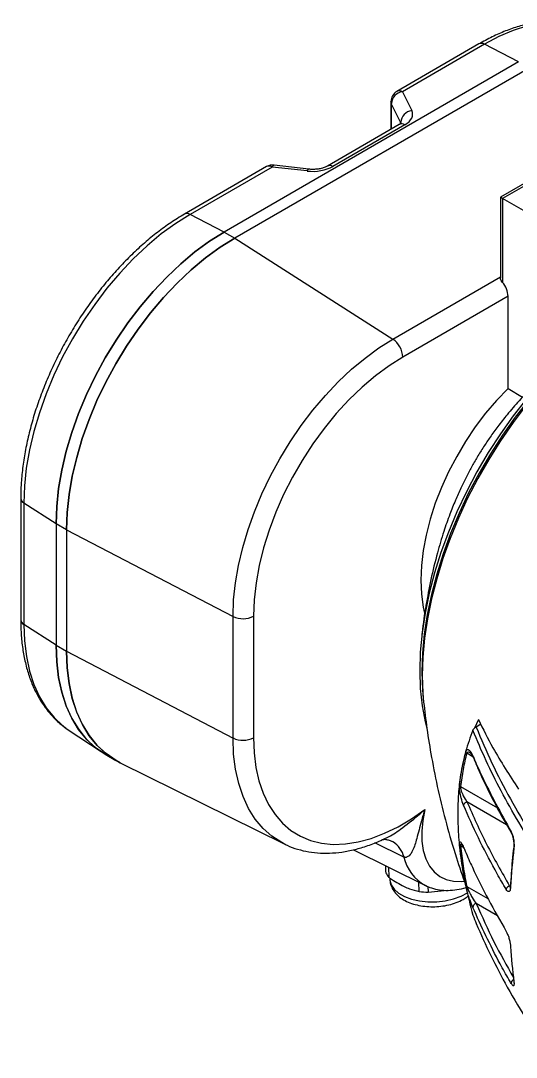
# Model space of a CAD drawing. Extents: x 6 to 132, y 2 to 97.
# Drawn here: x 5.61 to 10.72, y 79.14 to 89.81 of the extents above; entities that cross this region are included whole.
import ezdxf

# ---------------------------------------------------------------- set-up
doc = ezdxf.new("R2010")
doc.units = 0
doc.header["$MEASUREMENT"] = 0
doc.layers.add('OBJECT', color=7, linetype='CONTINUOUS')

msp = doc.modelspace()

# ---------------------------------------------------------------- linework, layer by layer
at = {"layer": 'OBJECT'}
for p, q in [((10.333, 89.567), (9.488, 89.079)), ((10.39, 89.563), (9.545, 89.075)), ((10.741, 89.382), (10.39, 89.563)), ((10.741, 89.382), (7.71, 87.632)), ((10.849, 89.319), (7.818, 87.57)), ((9.545, 89.075), (9.641, 88.882)), ((9.427, 88.973), (9.427, 88.688)), ((9.527, 88.761), (9.431, 88.955)), ((9.431, 88.955), (9.431, 88.691)), ((9.513, 88.738), (8.772, 88.31)), ((9.57, 88.734), (8.829, 88.307)), ((9.527, 88.748), (9.527, 88.761)), ((11.354, 88.451), (10.555, 87.99)), ((11.39, 88.447), (10.576, 87.977)), ((8.147, 88.305), (7.302, 87.817)), ((8.204, 88.301), (7.359, 87.813)), ((8.563, 88.26), (8.204, 88.301)), ((8.581, 88.279), (8.223, 88.32)), ((10.555, 87.99), (10.555, 87.157)), ((10.576, 87.977), (10.576, 87.113)), ((11.715, 87.32), (10.576, 87.977)), ((7.71, 87.632), (7.359, 87.813)), ((7.71, 87.632), (7.818, 87.57)), ((7.818, 87.57), (9.448, 86.53)), ((9.448, 86.53), (10.555, 87.17)), ((10.633, 86.971), (9.55, 86.346)), ((10.633, 86.022), (10.633, 86.971)), ((10.633, 86.022), (10.782, 85.935)), ((5.614, 84.893), (5.614, 83.643)), ((5.978, 84.632), (5.645, 84.845)), ((5.645, 84.845), (5.645, 83.595)), ((5.978, 84.632), (5.978, 83.382)), ((6.086, 84.57), (5.978, 84.632)), ((6.086, 84.57), (6.086, 83.32)), ((6.086, 84.57), (7.801, 83.678)), ((5.978, 83.382), (5.645, 83.595)), ((7.801, 82.428), (7.801, 83.678)), ((8.012, 83.682), (8.012, 82.432)), ((5.978, 83.382), (6.086, 83.32)), ((6.086, 83.32), (7.801, 82.428)), ((6.08, 82.53), (6.103, 82.513)), ((10.328, 82.617), (10.288, 82.529)), ((10.353, 82.569), (10.304, 82.541)), ((6.103, 82.513), (6.441, 82.288)), ((6.485, 82.261), (6.594, 82.198)), ((10.269, 82.236), (10.208, 82.271)), ((10.272, 82.23), (10.272, 82.23)), ((6.64, 82.174), (8.327, 81.339)), ((10.144, 81.928), (10.523, 81.709)), ((10.618, 81.535), (10.21, 81.77)), ((9.561, 81.203), (9.262, 81.35)), ((9.432, 81.368), (9.449, 81.359)), ((8.327, 81.339), (8.32, 81.343)), ((9.04, 81.279), (9.782, 80.912)), ((10.174, 81.301), (10.144, 81.318)), ((9.376, 81.043), (9.373, 81.114)), ((9.401, 81.101), (9.405, 80.995)), ((9.718, 80.85), (9.713, 80.946)), ((9.808, 80.902), (9.81, 80.842)), ((9.81, 80.842), (10.011, 80.862)), ((10.208, 80.901), (10.425, 80.776)), ((10.649, 80.905), (10.658, 80.91)), ((10.524, 80.599), (10.306, 80.725))]:
    msp.add_line(p, q, dxfattribs=at)
at = {"layer": 'OBJECT', "flags": 128}
for points in [[(11.551, 89.71), (11.491, 89.736), (11.373, 89.773), (11.247, 89.793), (11.114, 89.796), (10.976, 89.782), (10.833, 89.752), (10.687, 89.705), (10.539, 89.642), (10.39, 89.563)], [(9.431, 88.955), (9.428, 88.964), (9.427, 88.973)], [(8.223, 88.32), (8.222, 88.32), (8.216, 88.318), (8.21, 88.312), (8.204, 88.301)], [(8.581, 88.279), (8.581, 88.279), (8.575, 88.277), (8.569, 88.27), (8.563, 88.26)], [(7.359, 87.813), (7.21, 87.72), (7.061, 87.612), (6.915, 87.49), (6.773, 87.356), (6.635, 87.21), (6.502, 87.054), (6.376, 86.888), (6.257, 86.715), (6.147, 86.534), (6.046, 86.349), (5.955, 86.159), (5.875, 85.967), (5.806, 85.774), (5.749, 85.582), (5.704, 85.391), (5.671, 85.204), (5.652, 85.022), (5.645, 84.845)], [(7.71, 87.632), (7.559, 87.537), (7.409, 87.428), (7.262, 87.305), (7.118, 87.169), (6.978, 87.022), (6.844, 86.864), (6.716, 86.697), (6.597, 86.521), (6.485, 86.339), (6.383, 86.152), (6.291, 85.96), (6.21, 85.766), (6.14, 85.571), (6.082, 85.377), (6.037, 85.184), (6.004, 84.995), (5.985, 84.81), (5.978, 84.632)], [(5.978, 84.632), (5.985, 84.81), (6.004, 84.995), (6.037, 85.184), (6.082, 85.377), (6.14, 85.571), (6.21, 85.766), (6.291, 85.96), (6.383, 86.152), (6.485, 86.339), (6.597, 86.521), (6.716, 86.697), (6.844, 86.864), (6.978, 87.022), (7.118, 87.169), (7.262, 87.305), (7.409, 87.428), (7.559, 87.537), (7.71, 87.632)], [(7.818, 87.57), (7.667, 87.475), (7.517, 87.366), (7.37, 87.243), (7.226, 87.107), (7.086, 86.96), (6.952, 86.802), (6.825, 86.634), (6.705, 86.459), (6.593, 86.277), (6.491, 86.089), (6.399, 85.898), (6.318, 85.704), (6.248, 85.509), (6.191, 85.314), (6.145, 85.121), (6.112, 84.932), (6.093, 84.748), (6.086, 84.57)], [(6.086, 84.57), (6.093, 84.748), (6.112, 84.932), (6.145, 85.121), (6.191, 85.314), (6.248, 85.509), (6.318, 85.704), (6.399, 85.898), (6.491, 86.089), (6.593, 86.277), (6.705, 86.459), (6.825, 86.634), (6.952, 86.802), (7.086, 86.96), (7.226, 87.107), (7.37, 87.243), (7.517, 87.366), (7.667, 87.475), (7.818, 87.57)], [(11.575, 86.601), (11.417, 86.473), (11.262, 86.333), (11.11, 86.182), (10.963, 86.021), (10.821, 85.851), (10.686, 85.672), (10.557, 85.486), (10.435, 85.294), (10.322, 85.096), (10.217, 84.894), (10.122, 84.689), (10.037, 84.481), (9.962, 84.273), (9.898, 84.065), (9.845, 83.859), (9.804, 83.655), (9.774, 83.455), (9.756, 83.26), (9.75, 83.07), (9.756, 82.888), (9.764, 82.795)], [(7.801, 83.678), (7.807, 83.848), (7.826, 84.023), (7.857, 84.203), (7.9, 84.386), (7.955, 84.571), (8.022, 84.756), (8.099, 84.941), (8.186, 85.123), (8.283, 85.301), (8.389, 85.475), (8.503, 85.641), (8.624, 85.8), (8.752, 85.95), (8.884, 86.091), (9.021, 86.22), (9.162, 86.336), (9.304, 86.44), (9.448, 86.53)], [(11.433, 86.531), (11.275, 86.395), (11.121, 86.247), (10.97, 86.088), (10.825, 85.919), (10.686, 85.742), (10.554, 85.556), (10.429, 85.363), (10.312, 85.165), (10.205, 84.961), (10.107, 84.755), (10.019, 84.546), (9.942, 84.336), (9.876, 84.126), (9.821, 83.917), (9.779, 83.711), (9.748, 83.509), (9.729, 83.311), (9.723, 83.12), (9.729, 82.936), (9.748, 82.76), (9.779, 82.593), (9.795, 82.526)], [(11.455, 86.519), (11.297, 86.382), (11.143, 86.235), (10.992, 86.076), (10.847, 85.907), (10.708, 85.729), (10.575, 85.543), (10.451, 85.351), (10.334, 85.152), (10.227, 84.949), (10.129, 84.742), (10.041, 84.533), (9.964, 84.323), (9.898, 84.113), (9.843, 83.905), (9.8, 83.699), (9.77, 83.496), (9.751, 83.299), (9.745, 83.107), (9.751, 82.923), (9.764, 82.789)], [(9.55, 86.346), (9.408, 86.257), (9.267, 86.153), (9.129, 86.035), (8.994, 85.905), (8.864, 85.764), (8.74, 85.613), (8.623, 85.452), (8.514, 85.284), (8.413, 85.11), (8.322, 84.932), (8.242, 84.75), (8.173, 84.567), (8.116, 84.383), (8.07, 84.202), (8.038, 84.023), (8.018, 83.849), (8.012, 83.682)], [(10.633, 86.022), (10.515, 85.899), (10.402, 85.768), (10.295, 85.627), (10.196, 85.479), (10.104, 85.325), (10.021, 85.167), (9.947, 85.005), (9.884, 84.842), (9.831, 84.678), (9.79, 84.516), (9.76, 84.357), (9.742, 84.202), (9.736, 84.052), (9.742, 83.909), (9.76, 83.775), (9.773, 83.712)], [(5.645, 83.595), (5.652, 83.426), (5.672, 83.266), (5.704, 83.116), (5.749, 82.977), (5.807, 82.85), (5.876, 82.737), (5.957, 82.638), (6.048, 82.554), (6.08, 82.53)], [(5.978, 83.382), (5.985, 83.211), (6.004, 83.049), (6.037, 82.898), (6.083, 82.757), (6.141, 82.629), (6.211, 82.515), (6.293, 82.414), (6.385, 82.329), (6.485, 82.261)], [(6.485, 82.261), (6.484, 82.261), (6.382, 82.331), (6.291, 82.417), (6.21, 82.517), (6.14, 82.631), (6.082, 82.759), (6.037, 82.899), (6.004, 83.05), (5.985, 83.212), (5.978, 83.382)], [(6.086, 83.32), (6.093, 83.149), (6.112, 82.988), (6.145, 82.837), (6.19, 82.697), (6.248, 82.569), (6.318, 82.454), (6.399, 82.354), (6.491, 82.269), (6.593, 82.199), (6.64, 82.174)], [(6.64, 82.174), (6.596, 82.197), (6.493, 82.267), (6.401, 82.352), (6.319, 82.452), (6.249, 82.567), (6.191, 82.695), (6.145, 82.835), (6.113, 82.987), (6.093, 83.149), (6.086, 83.32)], [(8.32, 81.343), (8.302, 81.352), (8.201, 81.417), (8.111, 81.497), (8.03, 81.593), (7.961, 81.702), (7.904, 81.825), (7.859, 81.96), (7.827, 82.107), (7.807, 82.263), (7.801, 82.428)], [(8.012, 82.432), (8.018, 82.275), (8.037, 82.126), (8.068, 81.988), (8.111, 81.86), (8.166, 81.744), (8.233, 81.642), (8.31, 81.552), (8.397, 81.478), (8.494, 81.418), (8.6, 81.374), (8.713, 81.346), (8.833, 81.334), (8.959, 81.338), (9.089, 81.359), (9.224, 81.395), (9.361, 81.448), (9.5, 81.515), (9.639, 81.597), (9.777, 81.694)], [(9.777, 81.694), (9.755, 81.579), (9.744, 81.469), (9.746, 81.366), (9.76, 81.27), (9.786, 81.185), (9.823, 81.111), (9.871, 81.05), (9.929, 81.003), (9.996, 80.971), (10.07, 80.954), (10.151, 80.953), (10.179, 80.956)], [(10.177, 81.295), (10.176, 81.298), (10.175, 81.303)], [(9.416, 80.973), (9.416, 80.967), (9.429, 80.918), (9.46, 80.873), (9.506, 80.832), (9.567, 80.798), (9.639, 80.771), (9.721, 80.752), (9.808, 80.743), (9.898, 80.744), (9.987, 80.754), (10.072, 80.773), (10.149, 80.801), (10.215, 80.836)], [(10.691, 79.926), (10.692, 79.923), (10.693, 79.919)]]:
    msp.add_lwpolyline(points, dxfattribs=at)
at = {"layer": 'OBJECT'}
for centre, radius, start, end in [((10.358, 89.514), 0.0588, 57.4835, 115.2827), ((9.549, 88.973), 0.122, 119.9973, 180), ((9.563, 88.945), 0.132, 97.697, 175.7295), ((9.513, 89.026), 0.0588, 57.4835, 115.2827), ((9.659, 88.751), 0.132, 97.6973, 175.7292), ((9.538, 88.685), 0.0588, 57.483, 115.2832), ((8.208, 88.199), 0.122, 83.3654, 119.9973), ((8.172, 88.252), 0.0588, 57.4835, 115.2827), ((8.797, 88.257), 0.0588, 57.4843, 115.2668), ((7.327, 87.764), 0.0588, 57.4804, 115.3257), ((10.397, 86.96), 0.236, 2.6838, 40.5205), ((9.313, 86.335), 0.237, 2.7342, 55.5333), ((5.673, 84.898), 0.0588, 184.7344, 242.5234), ((5.673, 83.648), 0.0588, 184.7191, 242.5243), ((7.903, 83.892), 0.237, 244.4705, 297.2617), ((7.903, 82.642), 0.237, 244.4705, 297.2617), ((10.227, 82.294), 0.03, 196.3313, 229.8866), ((10.294, 82.24), 0.0242, 168.7669, 203.466), ((10.158, 81.95), 0.0256, 201.0717, 236.4645), ((10.214, 81.73), 0.0398, 95.3457, 171.4143), ((10.689, 81.457), 0.0239, 169.4173, 209.839), ((9.306, 81.137), 0.264, 14.481, 57.1567), ((10.15, 81.335), 0.0183, 208.9612, 250.001), ((17.125, 80.548), 6.475, 173.3521, 176.9216), ((10.702, 81.304), 0.0107, 175.1807, 216.6489), ((9.992, 81.3), 0.442, 192.6824, 241.5514), ((9.557, 81.119), 0.197, 202.8595, 219.3776), ((9.838, 81.713), 0.871, 262.0474, 268.161), ((10.21, 80.915), 0.0142, 214.4195, 260.7221), ((10.656, 80.864), 0.042, 99.3995, 172.1415), ((10.669, 80.902), 0.0121, 177.8997, 214.1048), ((10.308, 80.687), 0.0378, 93.8194, 183.0552), ((15.412, 80.548), 4.76, 183.1989, 187.581), ((10.704, 79.905), 0.0387, 110.7704, 182.8168)]:
    msp.add_arc(centre, radius, start, end, dxfattribs=at)
for centre, major_axis, ratio, start_param, end_param in [((9.375, 88.835), (0.275, 0.012), 0.546315, 5.474214, 6.521412), ((8.634, 88.407), (0.275, 0.012), 0.546315, 4.427017, 5.474214), ((10.628, 87.947), (0.0735, -0.0424), 0.00007, 2.356235, 3.141633)]:
    msp.add_ellipse(centre, major_axis=major_axis, ratio=ratio, start_param=start_param, end_param=end_param, dxfattribs=at)
for points, knots in [([(11.55, 89.71), (11.548, 89.711), (11.513, 89.731), (11.437, 89.758), (11.323, 89.789), (11.202, 89.804), (11.077, 89.806), (10.947, 89.794), (10.814, 89.768), (10.677, 89.728), (10.539, 89.673), (10.424, 89.618), (10.356, 89.579), (10.333, 89.567)], [0, 0, 0, 0, 0.004698, 0.107034, 0.2095, 0.312525, 0.416407, 0.521268, 0.627059, 0.733609, 0.840699, 0.948118, 1, 1, 1, 1]), ([(9.535, 88.755), (9.535, 88.755), (9.534, 88.753), (9.523, 88.744), (9.514, 88.739), (9.513, 88.738)], [0, 0, 0, 0, 0.433772, 0.901743, 1, 1, 1, 1]), ([(8.772, 88.31), (8.767, 88.308), (8.753, 88.3), (8.721, 88.288), (8.676, 88.279), (8.627, 88.275), (8.596, 88.277), (8.581, 88.279)], [0, 0, 0, 0, 0.115048, 0.330502, 0.554862, 0.786617, 1, 1, 1, 1]), ([(7.302, 87.817), (7.278, 87.802), (7.207, 87.761), (7.091, 87.682), (6.955, 87.577), (6.822, 87.462), (6.692, 87.336), (6.567, 87.202), (6.446, 87.058), (6.331, 86.907), (6.223, 86.75), (6.122, 86.587), (6.029, 86.419), (5.943, 86.247), (5.867, 86.073), (5.8, 85.898), (5.742, 85.722), (5.695, 85.546), (5.658, 85.372), (5.632, 85.201), (5.617, 85.041), (5.615, 84.94), (5.614, 84.893)], [0, 0, 0, 0, 0.027358, 0.079052, 0.130713, 0.182334, 0.23391, 0.285442, 0.336935, 0.388397, 0.439838, 0.491265, 0.54269, 0.59412, 0.645564, 0.697031, 0.748533, 0.800077, 0.851674, 0.903331, 0.955051, 1, 1, 1, 1]), ([(10.576, 87.113), (10.572, 87.12), (10.562, 87.132), (10.555, 87.147), (10.555, 87.155), (10.556, 87.157)], [0, 0, 0, 0, 0.40538, 0.811969, 1, 1, 1, 1]), ([(11.269, 86.4), (11.21, 86.349), (11.087, 86.244), (10.913, 86.076), (10.758, 85.912), (10.631, 85.764), (10.532, 85.639), (10.451, 85.528), (10.381, 85.423), (10.316, 85.319), (10.255, 85.214), (10.199, 85.107), (10.143, 84.992), (10.087, 84.866), (10.028, 84.718), (9.965, 84.538), (9.899, 84.315), (9.837, 84.062), (9.786, 83.788), (9.756, 83.595), (9.746, 83.49), (9.745, 83.479)], [0, 0, 0, 0, 0.071301, 0.148358, 0.221183, 0.277588, 0.322972, 0.360947, 0.394235, 0.427692, 0.459479, 0.491807, 0.526093, 0.564572, 0.609886, 0.665439, 0.735368, 0.822136, 0.905035, 0.989365, 1, 1, 1, 1]), ([(5.614, 83.643), (5.614, 83.615), (5.615, 83.533), (5.625, 83.403), (5.648, 83.255), (5.683, 83.116), (5.728, 82.986), (5.785, 82.866), (5.852, 82.757), (5.929, 82.661), (6.005, 82.585), (6.058, 82.548), (6.078, 82.533)], [0, 0, 0, 0, 0.058278, 0.168593, 0.27897, 0.389218, 0.499146, 0.608513, 0.717062, 0.82459, 0.93103, 1, 1, 1, 1]), ([(9.764, 82.798), (9.775, 82.707), (9.796, 82.518), (9.846, 82.214), (9.912, 81.886), (9.997, 81.542), (10.091, 81.218), (10.163, 81.01), (10.196, 80.917)], [0, 0, 0, 0, 0.145576, 0.303803, 0.483166, 0.665626, 0.85038, 1, 1, 1, 1]), ([(10.271, 82.507), (10.272, 82.509), (10.274, 82.514), (10.28, 82.521), (10.287, 82.529), (10.295, 82.536), (10.301, 82.539), (10.304, 82.541)], [0, 0, 0, 0, 0.194111, 0.388779, 0.574836, 0.768557, 1, 1, 1, 1]), ([(10.304, 82.541), (10.357, 82.417), (10.462, 82.169), (10.654, 81.801), (10.869, 81.436), (11.033, 81.197), (11.116, 81.077)], [0, 0, 0, 0, 0.249189, 0.498378, 0.749189, 1, 1, 1, 1]), ([(10.328, 82.617), (10.376, 82.52), (10.495, 82.279), (10.649, 82.044), (10.741, 81.903)], [0, 0, 0, 0, 0.401285, 1, 1, 1, 1]), ([(10.271, 82.507), (10.244, 82.435), (10.191, 82.291), (10.144, 82.069), (10.12, 81.854), (10.112, 81.651), (10.12, 81.437), (10.145, 81.191), (10.192, 80.914), (10.244, 80.709), (10.271, 80.606)], [0, 0, 0, 0, 0.1436668, 0.2888281, 0.3942722, 0.4997124, 0.6082131, 0.7167197, 0.8576202, 1, 1, 1, 1]), ([(11.082, 81.044), (11.073, 81.057), (11.027, 81.123), (10.909, 81.294), (10.741, 81.56), (10.562, 81.878), (10.403, 82.193), (10.315, 82.403), (10.271, 82.507)], [0, 0, 0, 0, 0.027601, 0.138011, 0.358994, 0.579976, 0.789989, 1, 1, 1, 1]), ([(10.199, 82.286), (10.2, 82.291), (10.205, 82.303), (10.217, 82.312), (10.237, 82.304), (10.256, 82.276), (10.268, 82.249), (10.27, 82.245)], [0, 0, 0, 0, 0.094525, 0.230291, 0.472453, 0.904115, 1, 1, 1, 1]), ([(10.134, 81.94), (10.136, 81.959), (10.147, 82.052), (10.168, 82.168), (10.192, 82.261), (10.199, 82.286)], [0, 0, 0, 0, 0.15396, 0.770384, 1, 1, 1, 1]), ([(10.208, 82.271), (10.194, 82.217), (10.167, 82.107), (10.152, 81.988), (10.144, 81.928)], [0, 0, 0, 0, 0.4987093, 1, 1, 1, 1]), ([(10.246, 82.273), (10.239, 82.277), (10.229, 82.283), (10.216, 82.281), (10.21, 82.276), (10.208, 82.272), (10.208, 82.271)], [0, 0, 0, 0, 0.48386, 0.801297, 0.966817, 1, 1, 1, 1]), ([(10.246, 82.274), (10.246, 82.274), (10.245, 82.275), (10.252, 82.268), (10.261, 82.254), (10.268, 82.237), (10.272, 82.23)], [0, 0, 0, 0, 0.0896912, 0.3395399, 0.6989274, 1, 1, 1, 1]), ([(10.27, 82.245), (10.276, 82.231), (10.306, 82.162), (10.424, 81.899), (10.56, 81.653), (10.666, 81.462)], [0, 0, 0, 0, 0.052041, 0.26021, 1, 1, 1, 1]), ([(10.274, 82.231), (10.289, 82.194), (10.343, 82.063), (10.452, 81.84), (10.568, 81.617), (10.645, 81.489), (10.666, 81.452)], [0, 0, 0, 0, 0.138467, 0.497391, 0.857327, 1, 1, 1, 1]), ([(10.175, 81.736), (10.166, 81.759), (10.154, 81.791), (10.142, 81.845), (10.136, 81.877), (10.133, 81.907), (10.133, 81.928), (10.134, 81.937), (10.134, 81.94)], [0, 0, 0, 0, 0.4431603, 0.5994501, 0.7566449, 0.8549278, 0.9542616, 1, 1, 1, 1]), ([(10.144, 81.928), (10.144, 81.926), (10.143, 81.921), (10.144, 81.913), (10.146, 81.901), (10.15, 81.883), (10.16, 81.858), (10.18, 81.815), (10.197, 81.789), (10.21, 81.77)], [0, 0, 0, 0, 0.035894, 0.089379, 0.116812, 0.204786, 0.359116, 0.521452, 1, 1, 1, 1]), ([(9.358, 81.391), (9.366, 81.395), (9.429, 81.42), (9.544, 81.503), (9.672, 81.601), (9.753, 81.672), (9.777, 81.694), (9.777, 81.694)], [0, 0, 0, 0, 0.0496137, 0.3660869, 0.8136353, 0.9982904, 1, 1, 1, 1]), ([(9.777, 81.694), (9.777, 81.694), (9.764, 81.654), (9.733, 81.551), (9.697, 81.406), (9.661, 81.285), (9.623, 81.221), (9.595, 81.202), (9.576, 81.199), (9.567, 81.202), (9.561, 81.203)], [0, 0, 0, 0, 0.001443, 0.197322, 0.507616, 0.74351, 0.872744, 0.941337, 0.967413, 1, 1, 1, 1]), ([(10.615, 80.869), (10.607, 80.883), (10.567, 80.95), (10.467, 81.126), (10.323, 81.401), (10.224, 81.624), (10.175, 81.736)], [0, 0, 0, 0, 0.046954, 0.234776, 0.617154, 1, 1, 1, 1]), ([(10.21, 81.77), (10.275, 81.624), (10.404, 81.333), (10.568, 81.048), (10.649, 80.905)], [0, 0, 0, 0, 0.499477, 1, 1, 1, 1]), ([(10.666, 81.462), (10.67, 81.452), (10.68, 81.432), (10.69, 81.39), (10.695, 81.345), (10.695, 81.313), (10.694, 81.299), (10.693, 81.297)], [0, 0, 0, 0, 0.248869, 0.497978, 0.743146, 0.965245, 1, 1, 1, 1]), ([(8.32, 81.345), (8.332, 81.338), (8.378, 81.312), (8.466, 81.282), (8.58, 81.255), (8.701, 81.242), (8.826, 81.243), (8.955, 81.258), (9.088, 81.288), (9.223, 81.33), (9.313, 81.37), (9.358, 81.39)], [0, 0, 0, 0, 0.043112, 0.159655, 0.276486, 0.394185, 0.513147, 0.633522, 0.755224, 0.878002, 1, 1, 1, 1]), ([(9.345, 81.384), (9.344, 81.384), (9.342, 81.383), (9.355, 81.386), (9.373, 81.386), (9.41, 81.378), (9.434, 81.369), (9.446, 81.361), (9.447, 81.36)], [0, 0, 0, 0, 0.035975, 0.219022, 0.443118, 0.701458, 0.9723, 1, 1, 1, 1]), ([(10.134, 81.327), (10.134, 81.332), (10.133, 81.343), (10.134, 81.355), (10.138, 81.362), (10.148, 81.357), (10.161, 81.335), (10.171, 81.311), (10.175, 81.303)], [0, 0, 0, 0, 0.078305, 0.156359, 0.274956, 0.471062, 0.830702, 1, 1, 1, 1]), ([(10.668, 81.446), (10.668, 81.445), (10.67, 81.443), (10.676, 81.43), (10.684, 81.405), (10.691, 81.37), (10.693, 81.336), (10.693, 81.313), (10.691, 81.305), (10.691, 81.304)], [0, 0, 0, 0, 0.0051826, 0.1631095, 0.3624001, 0.5981452, 0.7983288, 0.9648241, 1, 1, 1, 1]), ([(10.199, 80.907), (10.194, 80.929), (10.172, 81.039), (10.15, 81.179), (10.138, 81.295), (10.134, 81.327)], [0, 0, 0, 0, 0.153959, 0.770355, 1, 1, 1, 1]), ([(10.16, 81.333), (10.157, 81.335), (10.151, 81.338), (10.146, 81.336), (10.143, 81.33), (10.143, 81.323), (10.144, 81.319), (10.144, 81.318)], [0, 0, 0, 0, 0.356035, 0.653235, 0.830367, 0.953157, 1, 1, 1, 1]), ([(10.144, 81.318), (10.152, 81.25), (10.167, 81.113), (10.194, 80.972), (10.208, 80.901)], [0, 0, 0, 0, 0.498676, 1, 1, 1, 1]), ([(10.155, 81.337), (10.155, 81.337), (10.156, 81.337), (10.161, 81.328), (10.169, 81.314), (10.174, 81.3), (10.177, 81.294)], [0, 0, 0, 0, 0.112395, 0.379477, 0.755132, 1, 1, 1, 1]), ([(10.175, 81.303), (10.181, 81.29), (10.21, 81.221), (10.29, 81.041), (10.426, 80.765), (10.552, 80.546), (10.615, 80.437)], [0, 0, 0, 0, 0.046954, 0.234776, 0.617154, 1, 1, 1, 1]), ([(10.691, 81.304), (10.686, 81.259), (10.671, 81.123), (10.663, 80.991), (10.657, 80.903)], [0, 0, 0, 0, 0.3370974, 1, 1, 1, 1]), ([(9.405, 80.995), (9.409, 80.992), (9.46, 80.955), (9.513, 80.927), (9.563, 80.9)], [0, 0, 0, 0, 0.067224, 1, 1, 1, 1]), ([(9.417, 80.975), (9.417, 80.966), (9.417, 80.938), (9.433, 80.893), (9.462, 80.843), (9.504, 80.8), (9.556, 80.762), (9.621, 80.731), (9.695, 80.709), (9.775, 80.695), (9.858, 80.691), (9.942, 80.696), (10.024, 80.71), (10.101, 80.734), (10.156, 80.759), (10.196, 80.783), (10.213, 80.795), (10.223, 80.803)], [0, 0, 0, 0, 0.032451, 0.098544, 0.164194, 0.232266, 0.304649, 0.381254, 0.459999, 0.53855, 0.616608, 0.694479, 0.772621, 0.851444, 0.931549, 0.959202, 1, 1, 1, 1]), ([(9.563, 80.9), (9.581, 80.892), (9.633, 80.869), (9.684, 80.858), (9.718, 80.85)], [0, 0, 0, 0, 0.346021, 1, 1, 1, 1]), ([(9.782, 80.913), (9.803, 80.903), (9.849, 80.882), (9.928, 80.864), (10.016, 80.858), (10.107, 80.868), (10.17, 80.88), (10.203, 80.892), (10.204, 80.893)], [0, 0, 0, 0, 0.163805, 0.365102, 0.568643, 0.776889, 0.99101, 1, 1, 1, 1]), ([(10.27, 80.685), (10.261, 80.708), (10.246, 80.745), (10.225, 80.808), (10.212, 80.854), (10.203, 80.887), (10.2, 80.902), (10.199, 80.907)], [0, 0, 0, 0, 0.40055, 0.639787, 0.830113, 0.935605, 1, 1, 1, 1]), ([(10.208, 80.901), (10.209, 80.897), (10.213, 80.886), (10.224, 80.861), (10.241, 80.826), (10.27, 80.776), (10.292, 80.744), (10.306, 80.725)], [0, 0, 0, 0, 0.052588, 0.146978, 0.333143, 0.579252, 1, 1, 1, 1]), ([(10.659, 80.895), (10.658, 80.886), (10.657, 80.869), (10.65, 80.852), (10.64, 80.846), (10.628, 80.85), (10.619, 80.863), (10.615, 80.869)], [0, 0, 0, 0, 0.18582, 0.37135, 0.561521, 0.768419, 1, 1, 1, 1]), ([(10.649, 80.905), (10.651, 80.899), (10.653, 80.892), (10.655, 80.89), (10.656, 80.89)], [0, 0, 0, 0, 0.790083, 1, 1, 1, 1]), ([(10.657, 80.903), (10.657, 80.898), (10.656, 80.888), (10.654, 80.881), (10.654, 80.88), (10.654, 80.88)], [0, 0, 0, 0, 0.415771, 0.7825, 1, 1, 1, 1]), ([(10.306, 80.725), (10.364, 80.594), (10.478, 80.338), (10.62, 80.087), (10.689, 79.964)], [0, 0, 0, 0, 0.512717, 1, 1, 1, 1]), ([(10.666, 79.903), (10.658, 79.916), (10.619, 79.983), (10.473, 80.242), (10.359, 80.491), (10.27, 80.685)], [0, 0, 0, 0, 0.052041, 0.26021, 1, 1, 1, 1]), ([(10.271, 80.606), (10.282, 80.577), (10.339, 80.439), (10.452, 80.191), (10.629, 79.852), (10.836, 79.502), (11, 79.263), (11.082, 79.144)], [0, 0, 0, 0, 0.0572655, 0.2780956, 0.4992061, 0.7494033, 1, 1, 1, 1]), ([(10.615, 80.437), (10.62, 80.428), (10.629, 80.409), (10.643, 80.37), (10.653, 80.33), (10.658, 80.3), (10.659, 80.286), (10.659, 80.282)], [0, 0, 0, 0, 0.244288, 0.489368, 0.716256, 0.917945, 1, 1, 1, 1]), ([(10.693, 79.919), (10.694, 79.911), (10.696, 79.894), (10.693, 79.881), (10.686, 79.878), (10.677, 79.885), (10.669, 79.898), (10.666, 79.903)], [0, 0, 0, 0, 0.194616, 0.388496, 0.597962, 0.830438, 1, 1, 1, 1]), ([(10.691, 79.926), (10.692, 79.921), (10.693, 79.912), (10.692, 79.906), (10.692, 79.906), (10.693, 79.907)], [0, 0, 0, 0, 0.47402, 0.8763, 1, 1, 1, 1])]:
    msp.add_open_spline(points, degree=3, knots=knots, dxfattribs=at)

doc.saveas('drawing.dxf')
